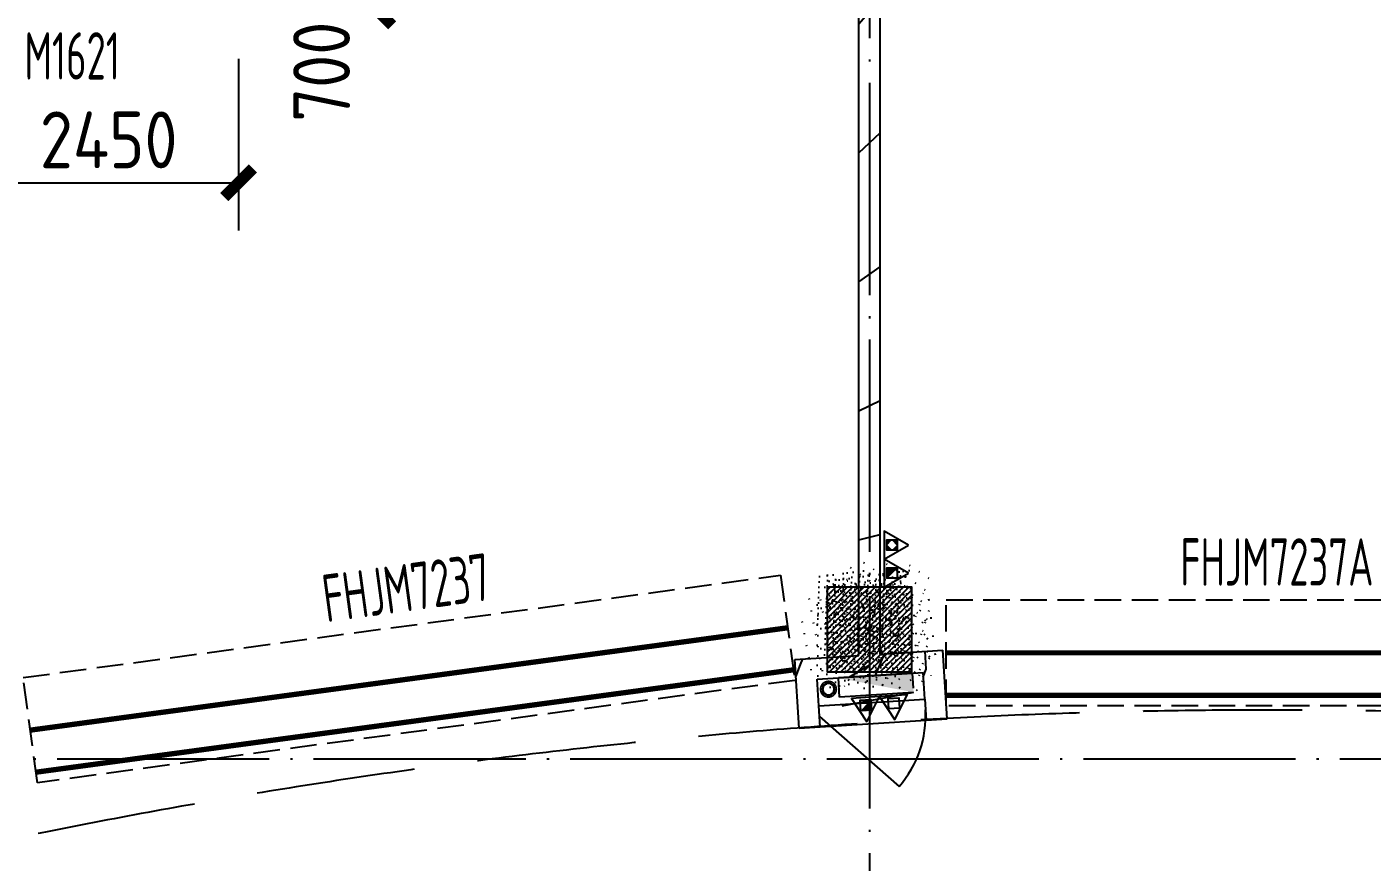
# Model space of a CAD drawing. Header units: inches. Extents: x 0 to 1813292486, y 0 to 3473589894.
# Drawn here: x 600565939 to 600578627, y 3473260046 to 3473267918 of the extents above; entities that cross this region are included whole.
import ezdxf
from ezdxf.enums import TextEntityAlignment as Align
from ezdxf.xclip import XClip

# ---------------------------------------------------------------- set-up
doc = ezdxf.new("R2010")
doc.units = ezdxf.units.IN
doc.header["$LTSCALE"] = 1000
doc.header["$MEASUREMENT"] = 0
doc.header["$XCLIPFRAME"] = 2
for name, pattern in [('AX-MALL-GIRD-200$0$DOTE', [2.4200000000000004, 2, -0.2, 0.02, -0.2]), ('AX-MALL-WALL-P02-QT$0$Ax-Dxs-Wall-P01-150$0$DASH', [0.35, 0.25, -0.1]), ('AX-MALL-WALL-P02-QT$0$DASH', [0.35, 0.25, -0.1])]:
    doc.linetypes.add(name, pattern=pattern)
for name, color, linetype in [('A-Anno-Note', 241, 'Continuous'), ('AX-MALL-DIM-P02$0$A-Anno-Dims', 3, 'Continuous'), ('AX-MALL-DIM-P02$0$A-Detl-Thin', 131, 'Continuous'), ('AX-MALL-GIRD-200$0$A-Grid', 222, 'AX-MALL-GIRD-200$0$DOTE'), ('AX-MALL-P02-200$0$A-Anno-Note', 241, 'Continuous'), ('AX-MALL-WALL-P02$0$A-Anno-Note', 241, 'Continuous'), ('AX-MALL-WALL-P02-QT$0$A-Detl-Fine', 152, 'Continuous'), ('AX-MALL-WALL-P02-QT$0$A-Detl-Thin', 131, 'Continuous'), ('AX-MALL-WALL-P02-QT$0$A-Wall', 2, 'Continuous'), ('AX-MALL-WALL-P02-QT$0$A-Wall-Patt', 13, 'Continuous'), ('AX-MALL-WALL-P02-QT$0$A-Wind', 4, 'Continuous'), ('AX-MALL-WORD-P02$0$A-Wind-Iden', 11, 'Continuous'), ('AX-MALL-ZTKD-P02$0$A-Anno-Note', 241, 'Continuous'), ('PX-MALL-P02-LG$0$P-Exsh', 31, 'Continuous'), ('PX-MALL-P02-LG$0$P-Hydt-Boxx', 221, 'Continuous'), ('PX-MALL-P02-LG$0$P-Hydt-Pipe', 221, 'Continuous'), ('PX-MALL-P02-LG$0$P-Pipe-Risr', 7, 'Continuous'), ('PX-MALL-P02-LG$0$P-Pipe-Risr-Arch', 6, 'Continuous'), ('PX-MALL-P02-LG$0$P-Pipe-Risr-W100', 6, 'Continuous'), ('PX-MALL-P02-LG$0$P-Pipe-Risr-W50', 6, 'Continuous'), ('SX-MALL-WALL-L-1F~2F$0$S-COLU', 30, 'Continuous'), ('SX-MALL-WALL-L-1F~2F$0$S-PATT-WALL', 83, 'Continuous'), ('SX-MALL-WALL-L-1F~2F$0$单形心', 4, 'Continuous')]:
    doc.layers.add(name, color=color, linetype=linetype)
doc.styles.add('AX-MALL-DIM-P02$0$_TCH_DIM_T3', font='gbenor.shx')
doc.styles.add('AX-MALL-WORD-P02$0$_TCH_WINDOW', font='gbenor.shx', dxfattribs={"bigfont": 'gbcbig.shx'})
doc.styles.add('PX-MALL-P02-LG$0$jzfz', font='gbenor.shx', dxfattribs={"bigfont": 'gbcbig.shx'})
doc.dimstyles.new('AX-MALL-DIM-P02$0$_TCH_ARCH&&180', dxfattribs={"dimtxt": 535.5, "dimasz": 270, "dimexe": 450, "dimexo": 450, "dimgap": 137.25, "dimtad": 1, "dimdec": 0, "dimzin": 0, "dimdsep": 46, "dimtxsty": 'AX-MALL-DIM-P02$0$_TCH_DIM_T3', "dimblk": 'AX-MALL-DIM-P02$0$_ArchTick', "dimcen": 0.09, "dimclrt": 7, "dimazin": 2, "dimtfac": 1, "dimtdec": 0, "dimtix": 1, "dimtmove": 2, "dimatfit": 3, "dimfxl": 500, "dimtolj": 1, "dimtzin": 0, "dimarcsym": 0})
pattern_1 = [(45, (0, 359.0227), (-353.55353201463, 353.55353201463), [])]

# ---------------------------------------------------------------- blocks, each defined once
blk = doc.blocks.new('AX-MALL-WORD-P02')
at = {"layer": 'AX-MALL-WORD-P02$0$A-Wind-Iden', "style": 'AX-MALL-WORD-P02$0$_TCH_WINDOW', "width": 0.7}
for s, rotation, p in [('M1621', 339.5681612302259, (600389373.5548983, 3473128628.510408)), ('FHJM7237', 347.3202465948688, (600390255.3853916, 3473122839.31322)), ('FHJM7237A', 339.5681613593962, (600397923.6590557, 3473120352.492227))]:
    blk.add_text(s, height=446.25, rotation=rotation, dxfattribs=at).set_placement(p)
blk = doc.blocks.new('AX-MALL-GIRD-200')
at = {"layer": 'AX-MALL-GIRD-200$0$A-Grid'}
for p, q in [((600235486.9336561, 3473179121.574219), (600593382.9377552, 3473045794.810937)), ((600409503.1075954, 3473159833.540385), (600370773.5686462, 3473055869.813304))]:
    blk.add_line(p, q, dxfattribs=at)
blk = doc.blocks.new('*U96')
at = {"layer": 'AX-MALL-WALL-P02-QT$0$A-Detl-Fine', "color": 152, "linetype": 'AX-MALL-WALL-P02-QT$0$Ax-Dxs-Wall-P01-150$0$DASH'}
blk.add_lwpolyline([(-999.9999999803484, 13275.21054347237), (-999.9999999739255, 5999.359537776804), (2.234924068034161e-08, 5999.359537773079), (1.592627540958347e-08, 13275.21054347609)], close=True, dxfattribs=at)
at = {"layer": 'AX-MALL-WALL-P02-QT$0$A-Detl-Thin', "linetype": 'AX-MALL-WALL-P02-QT$0$Ax-Dxs-Wall-P01-150$0$DASH', "const_width": 49.99999999999998}
for points in [[(-899.9999999776508, 5999.359537773079), (-899.9999999840737, 13275.21054346864)], [(-499.9999999739255, 5999.359537776804), (-499.9999999803484, 13275.21054347237)]]:
    blk.add_lwpolyline(points, dxfattribs=at)
blk = doc.blocks.new('*U97')
at = {"layer": 'AX-MALL-WALL-P02-QT$0$A-Detl-Fine', "color": 152, "linetype": 'AX-MALL-WALL-P02-QT$0$Ax-Dxs-Wall-P01-150$0$DASH'}
blk.add_lwpolyline([(-999.9999999818086, 12883.24278070943), (-999.999999975133, 5675.210546644857), (2.11416590900626e-08, 5675.210546641131), (1.446608166588703e-08, 12883.24278071316)], close=True, dxfattribs=at)
at = {"layer": 'AX-MALL-WALL-P02-QT$0$A-Detl-Thin', "linetype": 'AX-MALL-WALL-P02-QT$0$Ax-Dxs-Wall-P01-150$0$DASH', "const_width": 49.99999999999998}
for points in [[(-899.9999999788583, 5675.210546641131), (-899.9999999855339, 12883.24278070571)], [(-499.9999999751331, 5675.210546644857), (-499.9999999818086, 12883.24278070943)]]:
    blk.add_lwpolyline(points, dxfattribs=at)
blk = doc.blocks.new('SX-MALL-WALL-L-1F~2F$0$BANWANG_XINGXIN')
at = {"color": 0}
for points in [[(0.7071067811865476, 0.7071067811865475), (-0.7071067811865477, -0.7071067811865475)], [(-0.7071067811865475, 0.7071067811865476), (0.7071067811865474, -0.7071067811865477)]]:
    blk.add_lwpolyline(points, dxfattribs=at)
blk = doc.blocks.new('SX-MALL-WALL-L-1F~2F')
at = {"layer": 'SX-MALL-WALL-L-1F~2F$0$S-PATT-WALL'}
h = blk.add_hatch(dxfattribs=at)
h.set_pattern_fill('钢筋混凝土', color=256, scale=15, pattern_type=2)
h.set_pattern_definition([(24.56816130673034, (600485892.8138522, 3473008385.343768), (-15.59158029661402, 34.10502344016549), []), (29.56816130673031, (600485892.8138522, 3473008385.343768), (97.53445421603337, -46.37920051640222), [11.25, -123.75]), (334.5681613067303, (600485892.8138522, 3473008385.343768), (19.88439778210013, 112.9961142822326), [9, -99]), (80.0195613067303, (600485900.9417233, 3473008381.478835), (117.4189029675295, 66.61682168108834), [9.5610285, -105.1713168]), (25.75236130673034, (600485903.2866372, 3473008413.456412), (141.3476152508647, -79.15081592980496), [16.875, -185.625]), (76.20376130673031, (600485915.0656009, 3473008406.860503), (182.3878362898089, 87.98253896896013), [14.3415432, -157.75695]), (330.7523613067304, (600485903.2866372, 3473008413.456412), (182.3877676303837, 87.98268140192766), [13.5, -148.5]), (0.568161306730337, (600485914.7247632, 3473008401.191858), (62.82047319274221, -87.8498044824239), [11.25, -123.75]), (305.5681613067304, (600485914.7247632, 3473008401.191858), (72.17288941930451, 89.18848104384892), [9, -99]), (51.01956130673031, (600485919.9597979, 3473008393.871038), (134.9933625473162, 1.338571311841363), [9.5610285, -105.1713168]), (17.06816130673036, (600485892.8138522, 3473008385.343768), (19.14085715763584, 46.15589493521907), [0, -97.8, 0, -100.5, 0, -99.375]), (347.0681613067303, (600485892.8138522, 3473008385.343768), (57.63084700269554, 41.66442755819283), [0, -57.3, 0, -95.55, 0, -37.875]), (307.0681613067303, (600485861.4682537, 3473008397.020923), (73.85474000682576, -31.12342332591599), [0, -37.5, 0, -117, 0, -155.25]), (297.0681613067303, (600485847.4119315, 3473008402.257315), (87.21641676135913, -16.46683783575089), [0, -48.74999999999901, 0, -77.699999999998, 0, -110.249999999998])])
h.paths.add_polyline_path([(600395267.286892, 3473120473.755282), (600395546.5611573, 3473121223.4258), (600394796.8906399, 3473121502.700065), (600394517.6163746, 3473120753.029548)])
at = {"layer": 'SX-MALL-WALL-L-1F~2F$0$S-COLU'}
blk.add_lwpolyline([(600395267.286892, 3473120473.755282), (600395546.5611573, 3473121223.4258), (600394796.8906399, 3473121502.700065), (600394517.6163746, 3473120753.029548)], close=True, dxfattribs=at)
at = {"layer": 'SX-MALL-WALL-L-1F~2F$0$单形心', "xscale": 50, "yscale": 50, "zscale": 50}
blk.add_blockref('SX-MALL-WALL-L-1F~2F$0$BANWANG_XINGXIN', (600395032.088766, 3473120988.227674), dxfattribs=at)
blk = doc.blocks.new('SX-MALL-WALL-L-2F~3F')
ref = blk.add_blockref('SX-MALL-WALL-L-1F~2F', (0, 0))
XClip(ref).set_block_clipping_path([(600349769.7341375, 3473074679.418533), (600357001.7302529, 3473071985.287766), (600356499.8725733, 3473070638.124951), (600359302.5086629, 3473069594.060767), (600362345.1765132, 3473077761.653201), (600381551.4312518, 3473070606.759726), (600391553.7259278, 3473066880.611454), (600387749.827644, 3473056669.608357), (600391632.1759799, 3473055223.319679), (600395635.5522461, 3473065969.791956), (600406982.2408491, 3473061742.817497), (600403058.8006672, 3473051210.921831), (600412723.2437257, 3473047610.6332), (600445093.3740637, 3473134503.466942), (600393055.2444371, 3473153889.197227), (600387463.4997383, 3473138878.984498), (600380158.3525343, 3473141600.366193), (600382830.751978, 3473148774.027779), (600388210.8522022, 3473146769.782572), (600390696.2253517, 3473153441.399696), (600277474.697425, 3473195619.741203), (600273446.9822528, 3473184807.934726), (600257129.111771, 3473190886.82031), (600241575.9633431, 3473149136.690594), (600258197.8999482, 3473142944.531458), (600255239.7303221, 3473135003.762026), (600263182.3271956, 3473132044.911624), (600260741.6763649, 3473125493.34496), (600269350.4970673, 3473122286.306632), (600271511.1407766, 3473128086.235537), (600286270.1853781, 3473122588.058336), (600284109.5416689, 3473116788.129431), (600282580.7823727, 3473112684.400902), (600291840.7574171, 3473109234.788475), (600290827.7957876, 3473106515.642598), (600293360.405141, 3473105572.171298), (600294731.2544166, 3473109252.0137), (600323175.4764534, 3473098655.706329), (600321336.3302773, 3473093718.790065), (600344750.773286, 3473084996.222976), (600341987.4689643, 3473077578.540671), (600344583.6790427, 3473076611.376234), (600346015.5062013, 3473080454.904757), (600351201.5612961, 3473078522.947055)])
blk = doc.blocks.new('SX-MALL-WALL-2F~3F')
blk.add_blockref('SX-MALL-WALL-L-2F~3F', (0, 0))
blk = doc.blocks.new('AX-MALL-WALL-P02-QT$0$$DorLib2D$00000114')
at = {"color": 0}
blk.add_line((0.4999999999999964, 3.552713678800501e-15), (-0.2071067811864751, 0.7071067811864857), dxfattribs=at)
blk.add_arc((0.5000000000013856, -1.154631945610163e-12), 1.000000000001696, 135, 180, dxfattribs=at)
blk = doc.blocks.new('AX-MALL-WALL-P02-QT')
at = {"layer": 'AX-MALL-WALL-P02-QT$0$A-Wall-Patt'}
h = blk.add_hatch(dxfattribs=at)
h.set_pattern_fill('普通砖', color=256, scale=200, style=0)
h.set_pattern_definition(pattern_1)
h.paths.add_polyline_path([(600394927.7771535, 3473120702.219969), (600395044.9939545, 3473120736.412978), (600400006.1153712, 3473134053.810678), (600399978.5521113, 3473134170.792348), (600399853.6070251, 3473134217.338059), (600394853.1815177, 3473120794.434332)])
h = blk.add_hatch(dxfattribs=at)
h.set_pattern_fill('普通砖', color=256, scale=200, style=0)
h.set_pattern_definition(pattern_1)
h.paths.add_polyline_path([(600394084.8483391, 3473120347.760702), (600394334.188649, 3473120481.287515), (600394406.5720845, 3473120720.579467), (600394273.0452713, 3473120969.919777)])
h = blk.add_hatch(dxfattribs=at)
h.set_pattern_fill('普通砖', color=256, scale=200, style=0)
h.set_pattern_definition(pattern_1)
h.paths.add_polyline_path([(600394273.0452713, 3473120969.919777), (600394406.5720845, 3473120720.579467), (600394885.1559881, 3473120575.812596), (600394927.7771535, 3473120702.219969), (600394853.1815177, 3473120794.434332)])
h = blk.add_hatch(dxfattribs=at)
h.set_pattern_fill('普通砖', color=256, scale=200, style=0)
h.set_pattern_definition(pattern_1)
h.paths.add_polyline_path([(600394927.7771535, 3473120702.219969), (600394885.1559882, 3473120575.812596), (600395363.739892, 3473120431.045726), (600395613.0802019, 3473120564.572538), (600395044.9939545, 3473120736.412978)])
h = blk.add_hatch(dxfattribs=at)
h.set_pattern_fill('普通砖', color=256, scale=200, style=0)
h.set_pattern_definition(pattern_1)
h.paths.add_polyline_path([(600394084.8483391, 3473120347.760702), (600394276.2819005, 3473120289.853954), (600394334.188649, 3473120481.287515)])
h = blk.add_hatch(dxfattribs=at)
h.set_pattern_fill('普通砖', color=256, scale=200, style=0)
h.set_pattern_definition(pattern_1)
h.paths.add_polyline_path([(600395291.3564566, 3473120191.753774), (600395424.88327, 3473119942.413464), (600395613.0802019, 3473120564.572538), (600395363.739892, 3473120431.045726)])
h = blk.add_hatch(dxfattribs=at)
h.set_pattern_fill('普通砖', color=256, scale=200, style=0)
h.set_pattern_definition(pattern_1)
h.paths.add_polyline_path([(600395291.3564566, 3473120191.753774), (600395233.4497085, 3473120000.320212), (600395424.88327, 3473119942.413464)])
at = {"layer": 'AX-MALL-WALL-P02-QT$0$A-Detl-Thin', "linetype": 'AX-MALL-WALL-P02-QT$0$DASH', "ltscale": 6}
blk.add_lwpolyline([(600413236.9034463, 3473110738.209711, 0.1421479601855037), (600382859.7389942, 3473122426.083426, -0.04773146423047056), (600354168.1120361, 3473127655.53654)], format="xyb", dxfattribs=at)
at = {"layer": 'AX-MALL-WALL-P02-QT$0$A-Wall'}
for p, q in [((600394853.1815177, 3473120794.434332), (600399853.6070251, 3473134217.338059)), ((600395044.9939545, 3473120736.412978), (600400006.1153712, 3473134053.810678)), ((600394084.8483391, 3473120347.760702), (600394273.0452713, 3473120969.919777)), ((600394273.0452713, 3473120969.919777), (600394853.1815177, 3473120794.434332)), ((600394334.188649, 3473120481.287515), (600394406.5720845, 3473120720.579467)), ((600394406.5720845, 3473120720.579467), (600394885.1559881, 3473120575.812596)), ((600395044.9939545, 3473120736.412978), (600395613.0802019, 3473120564.572538)), ((600394276.2819005, 3473120289.853954), (600394334.1886488, 3473120481.287515)), ((600394885.1559882, 3473120575.812596), (600395363.739892, 3473120431.045726)), ((600395424.88327, 3473119942.413464), (600395613.0802019, 3473120564.572538)), ((600394084.8483391, 3473120347.760702), (600394276.2819005, 3473120289.853954)), ((600395291.3564566, 3473120191.753774), (600395363.739892, 3473120431.045726)), ((600395291.3564566, 3473120191.753774), (600395233.4497085, 3473120000.320212)), ((600395233.4497085, 3473120000.320212), (600395424.88327, 3473119942.413464))]:
    blk.add_line(p, q, dxfattribs=at)
at = {"layer": 'AX-MALL-WALL-P02-QT$0$A-Wind'}
for p, q in [((600394334.1886489, 3473120481.287516), (600395291.3564568, 3473120191.753774)), ((600394276.2819006, 3473120289.853954), (600395233.4497085, 3473120000.320212))]:
    blk.add_line(p, q, dxfattribs=at)
at = {"layer": 'AX-MALL-WALL-P02-QT$0$A-Detl-Thin'}
blk.add_blockref('SX-MALL-WALL-2F~3F', (0, 0), dxfattribs=at)
at = {"layer": 'AX-MALL-WALL-P02-QT$0$A-Detl-Thin', "color": 5, "xscale": -1}
for name, p, rotation in [('*U97', (600381859.0760587, 3473124601.441291), 257.2595068470534), ('*U96', (600390186.497488, 3473123092.150541), 249.56816132079)]:
    blk.add_blockref(name, p, dxfattribs=dict(at, rotation=rotation))
at = {"layer": 'AX-MALL-WALL-P02-QT$0$A-Wind'}
blk.add_blockref('AX-MALL-GIRD-200', (0, 0), dxfattribs=at)
at = {"layer": 'AX-MALL-WALL-P02-QT$0$A-Wind', "xscale": -1000, "yscale": -1000, "zscale": 200, "rotation": 343.1699561278775}
blk.add_blockref('AX-MALL-WALL-P02-QT$0$$DorLib2D$00000114', (600394783.8191787, 3473120240.803864), dxfattribs=at)
blk = doc.blocks.new('AX-MALL-WALL-P02')
at = {"layer": 'AX-MALL-WALL-P02$0$A-Anno-Note'}
blk.add_blockref('AX-MALL-WORD-P02', (0, 0), dxfattribs=at)
blk.add_blockref('AX-MALL-WALL-P02-QT', (0, 0), dxfattribs=at)
blk = doc.blocks.new('PX-MALL-P02-LG$0$XHS1')
at = {"layer": 'PX-MALL-P02-LG$0$P-Hydt-Boxx', "ltscale": 0.7}
for p, q in [((350.0030006170273, 240), (-332.898939371109, 327.2950124740601)), ((350.0030006170273, 240), (-349.9969996213913, 240)), ((-349.9969997406006, 239.9999995231628), (-349.9969996213913, 60)), ((350.0030003786087, 200), (350.003000497818, 60)), ((350.0030006170273, 60), (-349.996999502182, 60))]:
    blk.add_line(p, q, dxfattribs=at)
blk.add_solid([(350.0030006170273, 240), (350.0030002593994, 60.00000047683716), (-349.9969996213913, 60)], dxfattribs=at)
blk = doc.blocks.new('PX-MALL-P02-LG$0$MHQ')
at = {"layer": 'PX-MALL-P02-LG$0$P-Exsh', "ltscale": 0.7}
h = blk.add_hatch(dxfattribs=at)
h.set_pattern_fill('ANSI31', color=256, scale=25, style=0)
h.set_pattern_definition([(45, (-160019.2306599375, -42228.3236173685), (-28.0633003783411, 28.0633003783411), [])])
h.paths.add_polyline_path([(-75.0000000015425, 185.1731819980414), (75, 185.1731819980414), (75, 35.17318199802685), (-75.0000000015425, 35.17318199802685)])
for points in [[(0, 346.4101615137042), (-200, -1.455191522836685e-11), (200, -1.455191522836685e-11)], [(0, 346.4101615137042), (-200, -1.455191522836685e-11), (200, -1.455191522836685e-11)], [(0, 346.4101615137042), (-200, -1.455191522836685e-11), (200, -1.455191522836685e-11)], [(-75.0000000015425, 185.1731819980414), (75, 185.1731819980414), (75, 35.17318199802685), (-75.0000000015425, 35.17318199802685)]]:
    blk.add_lwpolyline(points, close=True, dxfattribs=at)
blk = doc.blocks.new('PX-MALL-P02-LG$0$20200929200250')
at = {"layer": 'PX-MALL-P02-LG$0$P-Exsh', "ltscale": 0.7, "xscale": 0.6600000001490116, "yscale": 0.6600000001490116, "zscale": 0.6600000001490116}
for p in [(-132.0000001192093, 40), (131.9999997615814, 40)]:
    blk.add_blockref('PX-MALL-P02-LG$0$MHQ', p, dxfattribs=at)
blk = doc.blocks.new('PX-MALL-P02-LG$0$20211220143732')
at = {"layer": 'PX-MALL-P02-LG$0$P-Exsh'}
blk.add_blockref('PX-MALL-P02-LG$0$20200929200250', (-374.9999999407155, 219.6219584928522), dxfattribs=at)
at = {"layer": 'PX-MALL-P02-LG$0$P-Hydt-Boxx', "ltscale": 0.7, "xscale": -1}
blk.add_blockref('PX-MALL-P02-LG$0$XHS1', (-349.9969999989844, 0), dxfattribs=at)
blk = doc.blocks.new('PX-MALL-P02-LG$0$P-Risr')
at = {"layer": 'PX-MALL-P02-LG$0$P-Pipe-Risr-W50'}
h = blk.add_hatch(color=0, dxfattribs=at)
edge = h.paths.add_edge_path()
edge.add_ellipse((0, 0), major_axis=(47.05795628796547, 47.05795628796547), ratio=0.9999999999999695, start_angle=225.0000000000009, end_angle=405.0000000000009, ccw=False)
edge.add_ellipse((0, 0), major_axis=(47.05795628796764, 47.05795628796764), ratio=0.9999999999998785, start_angle=133.9675974886221, end_angle=225.0000000000035, ccw=False)
edge.add_line((-66.53919663240958, 1.199087783927098), (-54.4367953546693, 1.199087783927098))
edge.add_ellipse((0, 0), major_axis=(-38.50196423560672, 38.50196423560672), ratio=0.9999999999999859, start_angle=43.73814098242129, end_angle=134.9999999999996)
edge.add_ellipse((0, 0), major_axis=(38.50196423561096, 38.50196423561096), ratio=0.9999999999998216, start_angle=225.0000000000051, end_angle=405.0000000000051)
edge.add_ellipse((0, 0), major_axis=(38.50196423560679, 38.50196423560679), ratio=0.9999999999999831, start_angle=45.00000000000048, end_angle=133.7381409824204)
edge.add_line((-54.43679535467527, 1.199087783927098), (-66.53919663241555, 1.199087783927098))
edge.add_ellipse((0, 0), major_axis=(-47.05795628796762, 47.05795628796762), ratio=0.9999999999998742, start_angle=-45.00000000000358, end_angle=43.967597488629224, ccw=False)
at = {"layer": 'PX-MALL-P02-LG$0$P-Pipe-Risr-Arch', "ltscale": 0.7}
blk.add_circle((0, 0), 59.29000000000001, dxfattribs=at)
at = {"layer": 'PX-MALL-P02-LG$0$P-Pipe-Risr-W100', "color": 0, "const_width": 15}
blk.add_lwpolyline([(-75, 0, 1), (75, 0, 1)], format="xyb", close=True, dxfattribs=at)
at = {"layer": 'PX-MALL-P02-LG$0$P-Pipe-Risr-W50'}
blk.add_circle((0, 0), 54.45000000000001, dxfattribs=at)
at = {"layer": 'PX-MALL-P02-LG$0$P-Pipe-Risr', "style": 'PX-MALL-P02-LG$0$jzfz', "width": 0.6, "flags": 1}
for tag, p in [('SYS-MARK', (0.3310501334344735, -45.65933377496549)), ('RANGE', (0.3337570973526454, -45.67887874227017))]:
    blk.add_attdef(tag, text='', height=0.015625, dxfattribs=at).set_placement(p, align=Align.MIDDLE)
blk = doc.blocks.new('PX-MALL-P02-LG')
at = {"layer": 'PX-MALL-P02-LG$0$P-Exsh'}
for name, p, rotation in [('PX-MALL-P02-LG$0$20200929200250', (600395357.5952256, 3473121575.544919), 249.5681612564811), ('PX-MALL-P02-LG$0$20211220143732', (600394615.3776711, 3473120720.102787), 163.1699566738412)]:
    blk.add_blockref(name, p, dxfattribs=dict(at, rotation=rotation))
at = {"layer": 'PX-MALL-P02-LG$0$P-Hydt-Pipe', "color": 221, "xscale": -0.9999999999999981, "rotation": 253.1699560612679}
blk.add_blockref('PX-MALL-P02-LG$0$P-Risr', (600394473.3354906, 3473120595.909312), dxfattribs=at)
blk = doc.blocks.new('AX-MALL-ZTKD-P02')
at = {"layer": 'AX-MALL-ZTKD-P02$0$A-Anno-Note'}
blk.add_blockref('AX-MALL-GIRD-200', (0, 0), dxfattribs=at)
blk = doc.blocks.new('AX-MALL-DIM-P02$0$_ArchTick')
at = {"color": 0, "linetype": 'ByBlock', "const_width": 0.4}
blk.add_lwpolyline([(-0.5, -0.5), (0.5, 0.5)], dxfattribs=at)
blk = doc.blocks.new('*D1218')
at = {"layer": 'AX-MALL-DIM-P02$0$A-Anno-Dims', "color": 0, "lineweight": -2, "transparency": 16777216}
for p, q in [((600392157.6801506, 3473129027.42384), (600393388.9544817, 3473128568.738022)), ((600392722.8998338, 3473128069.868095), (600392967.2648157, 3473128725.829796)), ((600391913.3151687, 3473128371.462138), (600393144.5894998, 3473127912.77632))]:
    blk.add_line(p, q, dxfattribs=at)
at = {"layer": 'AX-MALL-DIM-P02$0$A-Anno-Dims', "color": 0, "lineweight": -2, "transparency": 16777216, "xscale": 270, "yscale": 270, "zscale": 270}
for p, rotation in [((600392967.2648157, 3473128725.829796), 69.56816130193697), ((600392722.8998338, 3473128069.868095), 249.568161301937)]:
    blk.add_blockref('AX-MALL-DIM-P02$0$_ArchTick', p, dxfattribs=dict(at, rotation=rotation))
at = {"layer": 'AX-MALL-DIM-P02$0$A-Anno-Dims', "color": 7, "transparency": 16777216, "insert": (600392025.6423826, 3473127719.268823), "char_height": 535.5, "attachment_point": 5, "rotation": 69.56816130193697, "style": 'AX-MALL-DIM-P02$0$_TCH_DIM_T3'}
blk.add_mtext('\\A1;700', dxfattribs=at)
blk = doc.blocks.new('*D1270')
at = {"layer": 'AX-MALL-DIM-P02$0$A-Anno-Dims', "color": 0, "lineweight": -2, "transparency": 16777216}
for p, q in [((600387164.4914767, 3473129660.327348), (600386599.1331371, 3473128142.706385)), ((600389038.667779, 3473128962.141683), (600388473.3094394, 3473127444.520719)), ((600386756.2249113, 3473128564.396051), (600388630.4012136, 3473127866.210385))]:
    blk.add_line(p, q, dxfattribs=at)
at = {"layer": 'AX-MALL-DIM-P02$0$A-Anno-Dims', "color": 0, "lineweight": -2, "transparency": 16777216, "xscale": 270, "yscale": 270, "zscale": 270}
for p, rotation in [((600386756.2249113, 3473128564.396051), 159.5681613367027), ((600388630.4012136, 3473127866.210385), 339.5681613367027)]:
    blk.add_blockref('AX-MALL-DIM-P02$0$_ArchTick', p, dxfattribs=dict(at, rotation=rotation))
at = {"layer": 'AX-MALL-DIM-P02$0$A-Anno-Dims', "color": 7, "transparency": 16777216, "insert": (600387834.6956589, 3473128594.823918), "char_height": 535.5, "attachment_point": 5, "rotation": 339.5681613367027, "style": 'AX-MALL-DIM-P02$0$_TCH_DIM_T3'}
blk.add_mtext('\\A1;2000', dxfattribs=at)
blk = doc.blocks.new('*D1271')
at = {"layer": 'AX-MALL-DIM-P02$0$A-Anno-Dims', "color": 0, "lineweight": -2, "transparency": 16777216}
for p, q in [((600389038.6677791, 3473128962.141682), (600388473.3094395, 3473127444.520719)), ((600391334.5337296, 3473128106.864249), (600390769.1753898, 3473126589.243286)), ((600388630.4012138, 3473127866.210385), (600390926.267164, 3473127010.932952))]:
    blk.add_line(p, q, dxfattribs=at)
at = {"layer": 'AX-MALL-DIM-P02$0$A-Anno-Dims', "color": 0, "lineweight": -2, "transparency": 16777216, "xscale": 270, "yscale": 270, "zscale": 270}
for p, rotation in [((600388630.4012138, 3473127866.210385), 159.5681613348507), ((600390926.267164, 3473127010.932952), 339.5681613348507)]:
    blk.add_blockref('AX-MALL-DIM-P02$0$_ArchTick', p, dxfattribs=dict(at, rotation=rotation))
at = {"layer": 'AX-MALL-DIM-P02$0$A-Anno-Dims', "color": 7, "transparency": 16777216, "insert": (600389919.7167856, 3473127818.092368), "char_height": 535.5, "attachment_point": 5, "rotation": 339.56816133485074, "style": 'AX-MALL-DIM-P02$0$_TCH_DIM_T3'}
blk.add_mtext('\\A1;2450', dxfattribs=at)
blk = doc.blocks.new('AX-MALL-DIM-P02')
at = {"layer": 'AX-MALL-DIM-P02$0$A-Detl-Thin'}
blk.add_blockref('AX-MALL-ZTKD-P02', (-2.384185791015625e-06, 9.5367431640625e-07), dxfattribs=at)
at = {"layer": 'AX-MALL-DIM-P02$0$A-Anno-Dims'}
for p1, p2, distance, picture, middle in [((600387321.5832509, 3473130082.017014), (600389195.7595532, 3473129383.831348), -1619.5071595170261, '*D1270', (600387834.6956589, 3473128594.823918)), ((600389195.7595533, 3473129383.831348), (600391491.6255034, 3473128528.553916), -1619.5071603690876, '*D1271', (600389919.7167856, 3473127818.092368))]:
    dim = blk.add_aligned_dim(p1=p1, p2=p2, distance=distance, dimstyle='AX-MALL-DIM-P02$0$_TCH_ARCH&&180', dxfattribs=at)
    dim.commit()
    dim.dimension.update_dxf_attribs({"geometry": picture, "text_midpoint": middle})
dim = blk.add_linear_dim(base=(600392967.2648157, 3473128725.829796), p1=(600391491.6255027, 3473128528.553913), p2=(600391735.9904845, 3473129184.515614), angle=69.56816128831201, dimstyle='AX-MALL-DIM-P02$0$_TCH_ARCH&&180', dxfattribs=at)
dim.commit()
dim.dimension.update_dxf_attribs({"geometry": '*D1218', "text_midpoint": (600392025.6423826, 3473127719.268823), "dimtype": 129})
blk = doc.blocks.new('AX-MALL-P02-200')
at = {"layer": 'AX-MALL-P02-200$0$A-Anno-Note'}
blk.add_blockref('AX-MALL-WALL-P02', (0, 0), dxfattribs=at)
for name in ['AX-MALL-DIM-P02', 'PX-MALL-P02-LG']:
    blk.add_blockref(name, (0, 0), dxfattribs=at)

msp = doc.modelspace()

# ---------------------------------------------------------------- block references
at = {"layer": 'A-Anno-Note', "rotation": 20.43183869077545}
msp.add_blockref('AX-MALL-P02-200', (1250392458.527329, 9048125.682563305), dxfattribs=at)

doc.saveas('drawing.dxf')
